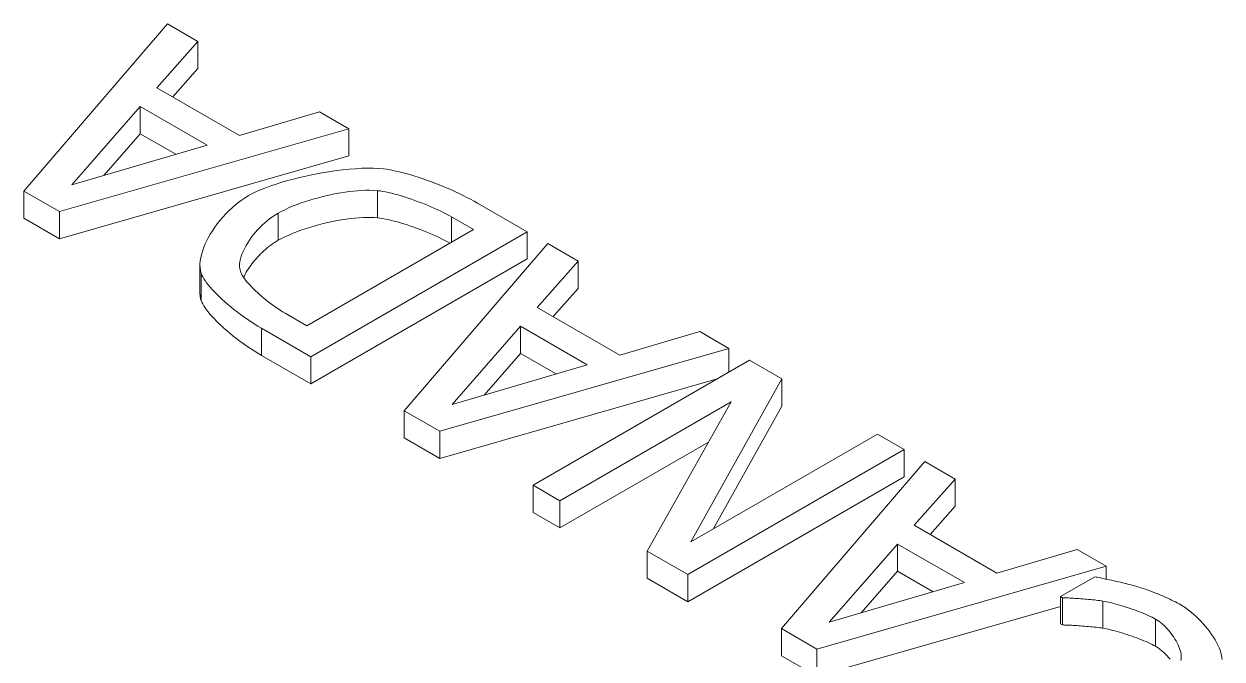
# Model space of a CAD drawing. Header units: millimetres. Extents: x 17 to 728, y 8 to 567.
# Drawn here: x 580.23 to 589.24, y 414.11 to 418.88 of the extents above; entities that cross this region are included whole.
import ezdxf

# ---------------------------------------------------------------- set-up
doc = ezdxf.new("R2010")
doc.units = ezdxf.units.MM
doc.header["$LTSCALE"] = 1.333333
doc.layers.add('Visible (ANSI)', color=7, linetype='Continuous', lineweight=18)
doc.layers.add('Visible Narrow (ANSI)', color=7, linetype='Continuous', lineweight=9)

msp = doc.modelspace()

# ---------------------------------------------------------------- linework, layer by layer
at = {"layer": 'Visible (ANSI)'}
for p, q in [((581.311, 418.8808), (580.2329, 417.6253)), ((581.539, 418.7492), (581.311, 418.8808)), ((581.2319, 418.4015), (581.539, 418.7492)), ((581.539, 418.5451), (581.539, 418.7492)), ((581.539, 418.5451), (581.3513, 418.3325)), ((581.8526, 418.0431), (581.2319, 418.4015)), ((580.5927, 417.6733), (581.1067, 418.2607)), ((581.1067, 418.2607), (581.6088, 417.9708)), ((581.1067, 418.0566), (581.1067, 418.2607)), ((582.4549, 418.2204), (581.8526, 418.0431)), ((582.6737, 418.094), (582.4549, 418.2204)), ((580.4991, 417.4716), (582.6737, 418.094)), ((581.1067, 418.0566), (580.8328, 417.7436)), ((581.3742, 417.9021), (581.1067, 418.0566)), ((582.6737, 417.8899), (582.6737, 418.094)), ((581.6088, 417.9708), (580.5927, 417.6733)), ((582.6737, 417.8899), (580.4991, 417.2675)), ((580.2329, 417.6253), (580.4991, 417.4716)), ((580.2329, 417.4212), (580.2329, 417.6253)), ((582.8899, 417.4242), (582.8899, 417.6284)), ((584.0154, 417.3194), (583.6411, 417.5355)), ((580.4991, 417.2675), (580.2329, 417.4212)), ((580.4991, 417.2675), (580.4991, 417.4716)), ((583.4474, 417.4313), (583.6121, 417.3362)), ((583.6121, 417.3362), (582.3601, 416.6133)), ((582.3891, 416.3805), (584.0154, 417.3194)), ((584.0154, 417.1153), (584.0154, 417.3194)), ((584.1696, 417.2304), (583.0915, 415.9749)), ((584.3976, 417.0988), (584.1696, 417.2304)), ((581.5558, 416.8628), (581.5558, 417.0669)), ((584.0154, 417.1153), (582.3891, 416.1763)), ((584.0905, 416.751), (584.3976, 417.0988)), ((584.3976, 416.8946), (584.3976, 417.0988)), ((584.3976, 416.8946), (584.2099, 416.6821)), ((582.3601, 416.6133), (582.1953, 416.7084)), ((584.7113, 416.3926), (584.0905, 416.751)), ((583.4513, 416.0228), (583.9653, 416.6103)), ((583.9653, 416.6103), (584.4675, 416.3204)), ((583.9653, 416.4061), (583.9653, 416.6103)), ((582.0187, 416.5943), (582.3891, 416.3805)), ((585.3136, 416.5699), (584.7113, 416.3926)), ((585.5324, 416.4436), (585.3136, 416.5699)), ((583.3577, 415.8212), (585.5324, 416.4436)), ((585.5324, 416.2656), (585.5324, 416.4436)), ((582.3891, 416.1763), (582.0187, 416.3902)), ((582.3891, 416.1763), (582.3891, 416.3805)), ((583.9653, 416.4061), (583.6914, 416.0931)), ((584.2329, 416.2517), (583.9653, 416.4061)), ((585.6866, 416.3546), (584.0602, 415.4156)), ((585.9291, 416.2146), (585.6866, 416.3546)), ((584.4675, 416.3204), (583.4513, 416.0228)), ((585.4428, 416.2139), (583.3577, 415.6171)), ((585.2464, 414.9895), (585.9291, 416.2146)), ((585.9291, 416.0105), (585.9291, 416.2146)), ((584.2619, 415.2992), (585.5495, 416.0426)), ((585.5495, 416.0426), (584.9169, 414.921)), ((585.9291, 416.0105), (585.4141, 415.0863)), ((583.0915, 415.9749), (583.3577, 415.8212)), ((583.0915, 415.7708), (583.0915, 415.9749)), ((583.3577, 415.6171), (583.3577, 415.8212)), ((586.6487, 415.7991), (585.2464, 414.9895)), ((586.8503, 415.6827), (586.6487, 415.7991)), ((583.3577, 415.6171), (583.0915, 415.7708)), ((585.3788, 415.7399), (584.2619, 415.0951)), ((585.224, 414.7437), (586.8503, 415.6827)), ((586.8503, 415.4786), (586.8503, 415.6827)), ((587.0045, 415.5937), (585.9264, 414.3382)), ((587.2325, 415.462), (587.0045, 415.5937)), ((586.8503, 415.4786), (585.224, 414.5396)), ((586.9254, 415.1143), (587.2325, 415.462)), ((587.2325, 415.2579), (587.2325, 415.462)), ((584.0602, 415.4156), (584.2619, 415.2992)), ((584.0602, 415.2115), (584.0602, 415.4156)), ((584.2619, 415.0951), (584.2619, 415.2992)), ((587.2325, 415.2579), (587.0448, 415.0454)), ((584.2619, 415.0951), (584.0602, 415.2115)), ((587.5462, 414.7559), (586.9254, 415.1143)), ((584.9169, 414.921), (585.224, 414.7437)), ((584.9169, 414.7169), (584.9169, 414.921)), ((586.2862, 414.3861), (586.8002, 414.9735)), ((586.8002, 414.9735), (587.3024, 414.6836)), ((586.8002, 414.7694), (586.8002, 414.9735)), ((588.1485, 414.9332), (587.5462, 414.7559)), ((588.3673, 414.8069), (588.1485, 414.9332)), ((585.224, 414.5396), (585.224, 414.7437)), ((586.1926, 414.1845), (588.3673, 414.8069)), ((586.8002, 414.7694), (586.5263, 414.4564)), ((587.0678, 414.6149), (586.8002, 414.7694)), ((588.2829, 414.7278), (588.0246, 414.5786)), ((588.3673, 414.7101), (588.3673, 414.8069)), ((585.224, 414.5396), (584.9169, 414.7169)), ((587.3024, 414.6836), (586.2862, 414.3861)), ((588.0246, 414.5786), (588.0404, 414.5695)), ((588.0246, 414.3745), (588.0246, 414.5786)), ((588.0404, 414.3654), (588.0404, 414.5695)), ((588.3435, 414.341), (588.3435, 414.5451)), ((588.0246, 414.5047), (586.1926, 413.9803)), ((588.0404, 414.3654), (588.0246, 414.3745)), ((585.9264, 414.3382), (586.1926, 414.1845)), ((585.9264, 414.134), (585.9264, 414.3382)), ((586.1926, 413.9803), (586.1926, 414.1845)), ((586.1926, 413.9803), (585.9264, 414.134))]:
    msp.add_line(p, q, dxfattribs=at)
at = {"layer": 'Visible (ANSI)', "flags": 128}
for points in [[(582.9347, 417.7927), (582.8987, 417.796), (582.8594, 417.7976), (582.8171, 417.7978), (582.7719, 417.7964), (582.7248, 417.7936), (582.6773, 417.7897), (582.6299, 417.7847), (582.583, 417.7788), (582.5369, 417.7721), (582.4906, 417.7647), (582.444, 417.7564), (582.3974, 417.7473), (582.3509, 417.7375), (582.3049, 417.7269), (582.2595, 417.7157), (582.2151, 417.7038), (582.1717, 417.6914), (582.1298, 417.6783), (582.0894, 417.6648), (582.051, 417.6508), (582.0148, 417.6364), (581.9809, 417.6216), (581.9496, 417.6065), (581.9212, 417.5911)], [(583.6411, 417.5355), (583.6159, 417.5498), (583.5896, 417.564), (583.5624, 417.5782), (583.5343, 417.5923), (583.5055, 417.6062), (583.4759, 417.62), (583.4458, 417.6336), (583.4152, 417.6469), (583.3842, 417.6599), (583.3529, 417.6726), (583.3214, 417.6849), (583.2897, 417.6968), (583.258, 417.7083), (583.2264, 417.7192), (583.1949, 417.7297), (583.1637, 417.7395), (583.1328, 417.7488), (583.1024, 417.7573), (583.0726, 417.7652), (583.0433, 417.7723), (583.0148, 417.7787), (582.9872, 417.7843), (582.9604, 417.7889), (582.9347, 417.7927)], [(582.1439, 417.4594), (582.1702, 417.4739), (582.1979, 417.4877), (582.2267, 417.5008), (582.2564, 417.5133), (582.2868, 417.5252), (582.3175, 417.5363), (582.3488, 417.547), (582.3809, 417.5571), (582.4135, 417.5667), (582.4466, 417.5758), (582.48, 417.5843), (582.5135, 417.5922), (582.547, 417.5995), (582.5804, 417.6061), (582.6136, 417.612), (582.6463, 417.6172), (582.6785, 417.6217), (582.71, 417.6254), (582.7407, 417.6282), (582.7705, 417.6303), (582.8002, 417.6315), (582.8304, 417.6318), (582.8605, 417.6308), (582.8899, 417.6284)], [(582.8899, 417.6284), (582.9092, 417.626), (582.9297, 417.6229), (582.9511, 417.6189), (582.9734, 417.6142), (582.9964, 417.6089), (583.0202, 417.6028), (583.0445, 417.5962), (583.0693, 417.5889), (583.0944, 417.5812), (583.1199, 417.573), (583.1455, 417.5643), (583.1711, 417.5552), (583.1968, 417.5458), (583.2222, 417.5361), (583.2475, 417.5261), (583.2724, 417.5159), (583.2968, 417.5055), (583.3207, 417.495), (583.344, 417.4843), (583.3666, 417.4737), (583.3883, 417.463), (583.409, 417.4523), (583.4288, 417.4418), (583.4474, 417.4313)], [(581.9212, 417.5911), (581.8882, 417.5707), (581.8569, 417.549), (581.8275, 417.5262), (581.7999, 417.5028), (581.7743, 417.4791), (581.7503, 417.4549), (581.7275, 417.43), (581.7059, 417.4047), (581.6858, 417.3791), (581.6669, 417.3533), (581.6495, 417.3273), (581.6333, 417.3013), (581.6186, 417.2751), (581.6052, 417.2491), (581.5933, 417.2231), (581.5829, 417.1975), (581.5741, 417.1723), (581.567, 417.1476), (581.5615, 417.1235), (581.5578, 417.1001), (581.5559, 417.0764), (581.5562, 417.0523), (581.5592, 417.0284), (581.5653, 417.0052)], [(581.8632, 417.0128), (581.8569, 417.0331), (581.8542, 417.0541), (581.8543, 417.075), (581.8566, 417.0956), (581.8609, 417.1162), (581.8668, 417.1368), (581.874, 417.1572), (581.8825, 417.1772), (581.8921, 417.1973), (581.903, 417.2174), (581.915, 417.2374), (581.928, 417.2574), (581.942, 417.2771), (581.9569, 417.2965), (581.9727, 417.3155), (581.9892, 417.3341), (582.0064, 417.3521), (582.0243, 417.3696), (582.0429, 417.3865), (582.0621, 417.4027), (582.0818, 417.4182), (582.102, 417.4329), (582.1228, 417.4466), (582.1439, 417.4594)], [(582.8899, 417.4242), (582.8653, 417.4264), (582.839, 417.4275), (582.8111, 417.4276), (582.7819, 417.4267), (582.7515, 417.4249), (582.7199, 417.4222), (582.6875, 417.4187), (582.6543, 417.4143), (582.6205, 417.4091), (582.5862, 417.4031), (582.5516, 417.3963), (582.5169, 417.3889), (582.4822, 417.3807), (582.4476, 417.3719), (582.4133, 417.3625), (582.3795, 417.3526), (582.3463, 417.342), (582.3138, 417.3309), (582.2823, 417.3194), (582.2519, 417.3074), (582.2227, 417.2949), (582.1948, 417.2821), (582.1685, 417.2689), (582.1439, 417.2553)], [(583.4352, 417.2341), (583.4164, 417.2443), (583.3966, 417.2546), (583.3759, 417.265), (583.3543, 417.2754), (583.332, 417.2858), (583.309, 417.296), (583.2854, 417.3062), (583.2614, 417.3163), (583.2371, 417.3261), (583.2124, 417.3357), (583.1875, 417.3451), (583.1626, 417.3541), (583.1377, 417.3628), (583.1128, 417.3712), (583.0881, 417.379), (583.0638, 417.3865), (583.0397, 417.3934), (583.0162, 417.3997), (582.9932, 417.4055), (582.9709, 417.4107), (582.9493, 417.4152), (582.9285, 417.4189), (582.9087, 417.422), (582.8899, 417.4242)], [(582.1439, 417.2553), (582.1296, 417.2468), (582.1155, 417.2378), (582.1016, 417.2284), (582.088, 417.2187), (582.0746, 417.2085), (582.0614, 417.1981), (582.0485, 417.1873), (582.0359, 417.1762), (582.0236, 417.1648), (582.0115, 417.1532), (581.9999, 417.1413), (581.9885, 417.1292), (581.9775, 417.117), (581.9669, 417.1046), (581.9567, 417.092), (581.9468, 417.0794), (581.9374, 417.0666), (581.9284, 417.0538), (581.9198, 417.0409), (581.9117, 417.028), (581.9041, 417.0151), (581.8969, 417.0023), (581.8903, 416.9894), (581.8841, 416.9767)], [(581.5653, 417.0052), (581.5702, 416.9935), (581.5767, 416.9807), (581.5849, 416.967), (581.5945, 416.9525), (581.6057, 416.9371), (581.6183, 416.921), (581.6323, 416.9043), (581.6477, 416.887), (581.6643, 416.8691), (581.6821, 416.8508), (581.7011, 416.8322), (581.7212, 416.8132), (581.7422, 416.7941), (581.7641, 416.775), (581.7869, 416.7558), (581.8104, 416.7368), (581.8346, 416.7178), (581.8594, 416.6991), (581.8848, 416.6806), (581.9108, 416.6625), (581.9372, 416.6447), (581.964, 416.6274), (581.9912, 416.6105), (582.0187, 416.5943)], [(582.1953, 416.7084), (582.1769, 416.7193), (582.1585, 416.7308), (582.1402, 416.7427), (582.122, 416.755), (582.104, 416.7677), (582.0862, 416.7807), (582.0687, 416.794), (582.0516, 416.8075), (582.0348, 416.8212), (582.0184, 416.835), (582.0025, 416.8489), (581.9872, 416.8628), (581.9724, 416.8767), (581.9583, 416.8905), (581.9449, 416.9041), (581.9322, 416.9176), (581.9203, 416.9308), (581.9092, 416.9438), (581.8991, 416.9564), (581.8898, 416.9686), (581.8816, 416.9804), (581.8743, 416.9917), (581.8682, 417.0026), (581.8632, 417.0128)], [(581.5653, 416.8011), (581.5645, 416.8034), (581.5638, 416.8057), (581.5631, 416.8081), (581.5624, 416.8105), (581.5617, 416.8129), (581.5611, 416.8154), (581.5605, 416.8178), (581.56, 416.8203), (581.5595, 416.8228), (581.559, 416.8253), (581.5585, 416.8279), (581.5581, 416.8305), (581.5577, 416.833), (581.5574, 416.8356), (581.5571, 416.8383), (581.5568, 416.8409), (581.5566, 416.8436), (581.5563, 416.8463), (581.5562, 416.849), (581.556, 416.8517), (581.5559, 416.8544), (581.5558, 416.8572), (581.5558, 416.86), (581.5558, 416.8628)], [(582.0187, 416.3902), (581.9902, 416.407), (581.9622, 416.4244), (581.9347, 416.4422), (581.9077, 416.4604), (581.8813, 416.479), (581.8556, 416.4978), (581.8305, 416.5168), (581.8063, 416.5359), (581.7828, 416.5551), (581.7602, 416.5742), (581.7386, 416.5933), (581.7179, 416.6122), (581.6982, 416.6308), (581.6797, 416.6492), (581.6622, 416.6672), (581.646, 416.6847), (581.631, 416.7018), (581.6173, 416.7182), (581.6049, 416.7341), (581.594, 416.7492), (581.5845, 416.7635), (581.5765, 416.777), (581.5701, 416.7895), (581.5653, 416.8011)], [(588.5913, 414.6562), (588.5799, 414.6596), (588.568, 414.663), (588.5556, 414.6664), (588.5429, 414.6697), (588.5299, 414.6731), (588.5166, 414.6764), (588.5031, 414.6797), (588.4894, 414.6829), (588.4757, 414.6862), (588.4619, 414.6893), (588.4482, 414.6925), (588.4345, 414.6955), (588.4209, 414.6985), (588.4071, 414.7015), (588.3934, 414.7045), (588.3797, 414.7074), (588.3662, 414.7103), (588.3529, 414.7131), (588.3399, 414.7158), (588.3274, 414.7184), (588.3153, 414.721), (588.3038, 414.7234), (588.293, 414.7256), (588.2829, 414.7278)], [(588.9287, 414.5162), (588.9157, 414.5236), (588.9023, 414.5309), (588.8884, 414.5381), (588.8743, 414.5453), (588.8599, 414.5524), (588.8452, 414.5594), (588.8304, 414.5663), (588.8155, 414.573), (588.8005, 414.5796), (588.7855, 414.5861), (588.7705, 414.5923), (588.7557, 414.5984), (588.7409, 414.6044), (588.7261, 414.6101), (588.7116, 414.6157), (588.6971, 414.6211), (588.6829, 414.6263), (588.6688, 414.6313), (588.6551, 414.636), (588.6416, 414.6406), (588.6284, 414.6449), (588.6157, 414.6489), (588.6033, 414.6527), (588.5913, 414.6562)], [(588.0404, 414.5695), (588.0473, 414.5694), (588.0552, 414.5693), (588.0642, 414.569), (588.0741, 414.5687), (588.0848, 414.5682), (588.0963, 414.5677), (588.1085, 414.5671), (588.1213, 414.5663), (588.1346, 414.5655), (588.1484, 414.5646), (588.1625, 414.5637), (588.177, 414.5626), (588.1916, 414.5615), (588.2064, 414.5603), (588.2211, 414.5591), (588.2358, 414.5578), (588.2504, 414.5564), (588.2648, 414.5549), (588.279, 414.5534), (588.2928, 414.5519), (588.3063, 414.5503), (588.3192, 414.5486), (588.3317, 414.5469), (588.3435, 414.5451)], [(588.3435, 414.5451), (588.3561, 414.5429), (588.3698, 414.5401), (588.3843, 414.5369), (588.3998, 414.5333), (588.416, 414.5292), (588.4328, 414.5248), (588.4502, 414.52), (588.4681, 414.5149), (588.4864, 414.5095), (588.5049, 414.5038), (588.5236, 414.4978), (588.5424, 414.4916), (588.5611, 414.4853), (588.5798, 414.4787), (588.5982, 414.472), (588.6164, 414.4652), (588.6341, 414.4583), (588.6513, 414.4513), (588.668, 414.4443), (588.6839, 414.4373), (588.6991, 414.4303), (588.7134, 414.4234), (588.7267, 414.4165), (588.7389, 414.4097)], [(589.2387, 414.1061), (589.2373, 414.1223), (589.2342, 414.1394), (589.2296, 414.1571), (589.2236, 414.1755), (589.2161, 414.1944), (589.2073, 414.2137), (589.1973, 414.2334), (589.1861, 414.2533), (589.1738, 414.2734), (589.1605, 414.2935), (589.1463, 414.3136), (589.1312, 414.3335), (589.1152, 414.3532), (589.0986, 414.3726), (589.0813, 414.3916), (589.0634, 414.4101), (589.045, 414.4279), (589.0262, 414.445), (589.0071, 414.4613), (588.9877, 414.4766), (588.9682, 414.4909), (588.9485, 414.5042), (588.9287, 414.5162)], [(588.3435, 414.341), (588.3315, 414.3428), (588.3189, 414.3445), (588.3057, 414.3462), (588.2921, 414.3478), (588.2781, 414.3494), (588.2637, 414.3509), (588.2492, 414.3524), (588.2345, 414.3537), (588.2197, 414.3551), (588.2049, 414.3563), (588.1902, 414.3575), (588.1757, 414.3586), (588.1613, 414.3596), (588.1473, 414.3606), (588.1337, 414.3615), (588.1205, 414.3623), (588.1078, 414.363), (588.0957, 414.3636), (588.0844, 414.3641), (588.0738, 414.3646), (588.064, 414.3649), (588.0551, 414.3652), (588.0472, 414.3653), (588.0404, 414.3654)], [(588.7389, 414.4097), (588.7515, 414.402), (588.764, 414.3934), (588.7764, 414.384), (588.7887, 414.3738), (588.8007, 414.363), (588.8126, 414.3516), (588.8241, 414.3396), (588.8353, 414.3272), (588.8461, 414.3144), (588.8565, 414.3012), (588.8665, 414.2876), (588.876, 414.2737), (588.885, 414.2596), (588.8935, 414.2453), (588.9012, 414.231), (588.9083, 414.2166), (588.9146, 414.2022), (588.92, 414.188), (588.9246, 414.174), (588.9281, 414.1603), (588.9306, 414.1472), (588.932, 414.1347), (588.9322, 414.1227), (588.9313, 414.1114)], [(588.7389, 414.2056), (588.7267, 414.2124), (588.7133, 414.2193), (588.699, 414.2262), (588.6838, 414.2332), (588.6678, 414.2403), (588.6512, 414.2473), (588.6339, 414.2542), (588.6162, 414.2611), (588.5981, 414.268), (588.5796, 414.2746), (588.561, 414.2812), (588.5422, 414.2876), (588.5234, 414.2937), (588.5048, 414.2997), (588.4862, 414.3054), (588.468, 414.3108), (588.4501, 414.3159), (588.4327, 414.3207), (588.4159, 414.3251), (588.3997, 414.3292), (588.3843, 414.3328), (588.3697, 414.336), (588.3561, 414.3388), (588.3435, 414.341)], [(588.8478, 414.1082), (588.8412, 414.1161), (588.8346, 414.1239), (588.8278, 414.1315), (588.8208, 414.139), (588.8138, 414.1463), (588.8066, 414.1533), (588.7993, 414.1602), (588.792, 414.1668), (588.7846, 414.1732), (588.7771, 414.1793), (588.7695, 414.1852), (588.7619, 414.1908), (588.7543, 414.196), (588.7466, 414.201), (588.7389, 414.2056)], [(588.9313, 414.1114), (588.9287, 414.0989)]]:
    msp.add_lwpolyline(points, dxfattribs=at)
at = {"layer": 'Visible Narrow (ANSI)'}
for p, q in [((582.1439, 417.2553), (582.1439, 417.4594)), ((583.4474, 417.2411), (583.4474, 417.4313)), ((581.5653, 416.8011), (581.5653, 417.0052)), ((582.0187, 416.3902), (582.0187, 416.5943)), ((588.7389, 414.2056), (588.7389, 414.4097))]:
    msp.add_line(p, q, dxfattribs=at)

doc.saveas('drawing.dxf')
